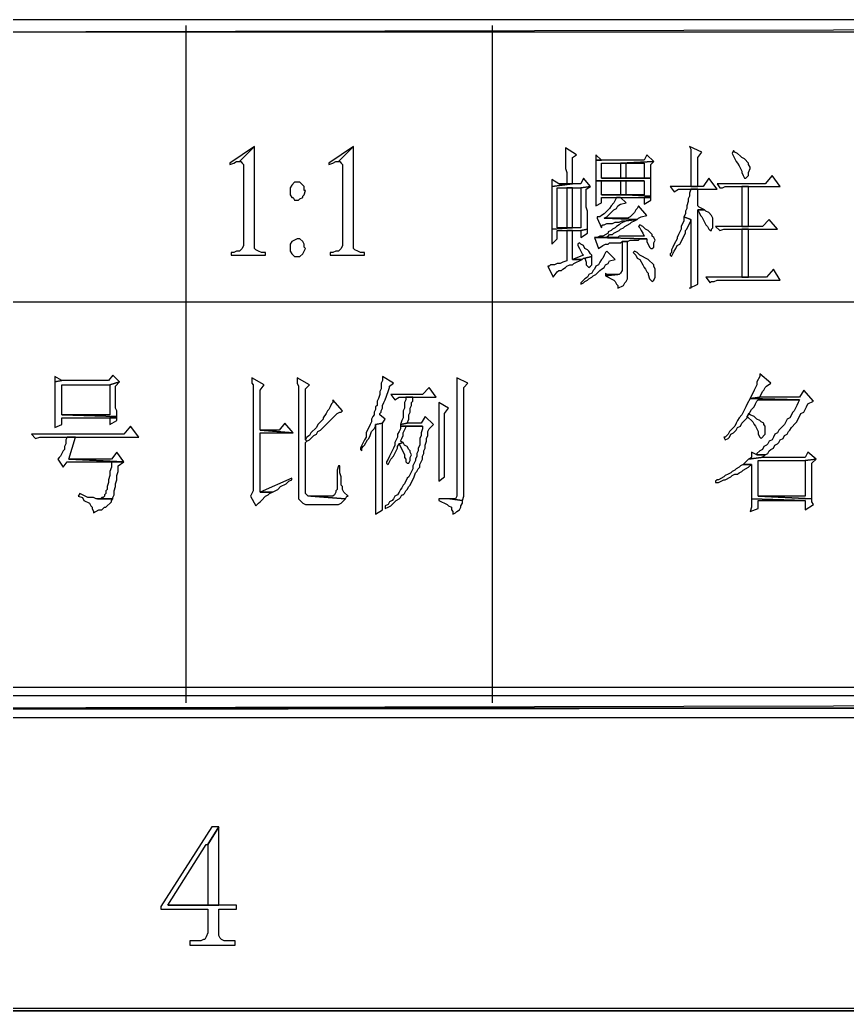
# Model space of a CAD drawing. Extents: x -15.4 to 0.8, y 0.3 to 11.8.
# Drawn here: x -10.627 to -10.126, y 0.567 to 1.167 of the extents above; entities that cross this region are included whole.
import ezdxf

# ---------------------------------------------------------------- set-up
doc = ezdxf.new("R2010")
doc.units = 0
doc.header["$MEASUREMENT"] = 0
doc.linetypes.add('AUSGEZOGEN', pattern=[0])
doc.layers.get('0').update_dxf_attribs({"linetype": 'AUSGEZOGEN'})

msp = doc.modelspace()

# ---------------------------------------------------------------- linework, layer by layer
for points in [[(-10.76795, 1.1669), (-10.76795, 1.1594), (-10.76795, 1.1594), (-7.41878, 1.1669), (-10.76795, 1.1669)], [(-10.76795, 1.1594), (-7.41878, 1.1669), (-7.41878, 1.1669), (-7.41878, 1.1594), (-10.76795, 1.1594)], [(-10.52628, 1.16356), (-10.52628, 0.75356)], [(-10.34045, 0.75356), (-10.34045, 1.16356)], [(-10.48461, 1.09023), (-10.49961, 1.08023), (-10.49961, 1.08023), (-10.49961, 1.0794), (-10.49961, 1.0794), (-10.49711, 1.08023), (-10.49711, 1.08023), (-10.49545, 1.08106), (-10.49545, 1.08106), (-10.49378, 1.08106), (-10.48461, 1.09023)], [(-10.48461, 1.09023), (-10.49378, 1.08106), (-10.49378, 1.08106), (-10.49295, 1.08106), (-10.49295, 1.08106), (-10.49211, 1.08023), (-10.49211, 1.08023), (-10.49128, 1.0794), (-10.49128, 1.0794), (-10.49128, 1.03023), (-10.49128, 1.03023), (-10.49211, 1.02856), (-10.49211, 1.02856), (-10.49295, 1.02773), (-10.49295, 1.02773), (-10.49378, 1.0269), (-10.49378, 1.0269), (-10.49545, 1.0269), (-10.49545, 1.0269), (-10.49711, 1.02606), (-10.49711, 1.02606), (-10.49878, 1.02606), (-10.49878, 1.02606), (-10.49878, 1.0244), (-10.49878, 1.0244), (-10.47795, 1.0244), (-10.47795, 1.0244), (-10.47795, 1.02606), (-10.47795, 1.02606), (-10.48045, 1.02606), (-10.48045, 1.02606), (-10.48211, 1.0269), (-10.48211, 1.0269), (-10.48378, 1.02773), (-10.48378, 1.02773), (-10.48461, 1.02856), (-10.48461, 1.02856), (-10.48461, 1.03106), (-10.48461, 1.09023)], [(-10.42461, 1.09023), (-10.43961, 1.08023), (-10.43961, 1.08023), (-10.43961, 1.0794), (-10.43961, 1.0794), (-10.43711, 1.08023), (-10.43711, 1.08023), (-10.43545, 1.08106), (-10.43545, 1.08106), (-10.43378, 1.08106), (-10.42461, 1.09023)], [(-10.42461, 1.09023), (-10.43378, 1.08106), (-10.43378, 1.08106), (-10.43295, 1.08106), (-10.43295, 1.08106), (-10.43211, 1.08023), (-10.43211, 1.08023), (-10.43128, 1.0794), (-10.43128, 1.0794), (-10.43128, 1.03023), (-10.43128, 1.03023), (-10.43211, 1.02856), (-10.43211, 1.02856), (-10.43295, 1.02773), (-10.43295, 1.02773), (-10.43378, 1.0269), (-10.43378, 1.0269), (-10.43545, 1.0269), (-10.43545, 1.0269), (-10.43711, 1.02606), (-10.43711, 1.02606), (-10.43878, 1.02606), (-10.43878, 1.02606), (-10.43878, 1.0244), (-10.43878, 1.0244), (-10.41795, 1.0244), (-10.41795, 1.0244), (-10.41795, 1.02606), (-10.41795, 1.02606), (-10.42045, 1.02606), (-10.42045, 1.02606), (-10.42211, 1.0269), (-10.42211, 1.0269), (-10.42378, 1.02773), (-10.42378, 1.02773), (-10.42461, 1.02856), (-10.42461, 1.02856), (-10.42461, 1.03106), (-10.42461, 1.09023)], [(-10.29628, 1.0894), (-10.29628, 1.0769), (-10.29628, 1.0769), (-10.29545, 1.0744), (-10.29545, 1.0744), (-10.29545, 1.06773), (-10.29545, 1.06773), (-10.30045, 1.06773), (-10.30045, 1.06773), (-10.29211, 1.06773), (-10.29211, 1.06773), (-10.29211, 1.08356), (-10.29211, 1.08356), (-10.28961, 1.08523), (-10.29628, 1.0894)], [(-10.22128, 1.09023), (-10.22045, 1.08856), (-10.22045, 1.08856), (-10.22045, 1.06606), (-10.22045, 1.06606), (-10.21628, 1.06606), (-10.21628, 1.06606), (-10.21628, 1.08356), (-10.21628, 1.08356), (-10.21378, 1.0869), (-10.22128, 1.09023)], [(-10.19461, 1.08773), (-10.19545, 1.08606), (-10.19545, 1.08606), (-10.19461, 1.0844), (-10.19461, 1.0844), (-10.19378, 1.08273), (-10.19378, 1.08273), (-10.19295, 1.08106), (-10.19295, 1.08106), (-10.19211, 1.08023), (-10.19211, 1.08023), (-10.19128, 1.07856), (-10.19128, 1.07856), (-10.19045, 1.0769), (-10.19045, 1.0769), (-10.18961, 1.07523), (-10.18961, 1.07523), (-10.18961, 1.0744), (-10.18961, 1.0744), (-10.18878, 1.07273), (-10.18878, 1.07273), (-10.18795, 1.07106), (-10.18795, 1.07106), (-10.18711, 1.07106), (-10.18711, 1.07106), (-10.18545, 1.07273), (-10.18545, 1.07273), (-10.18545, 1.0744), (-10.18545, 1.0744), (-10.18461, 1.0769), (-10.18461, 1.0769), (-10.18461, 1.07773), (-10.18461, 1.07773), (-10.18545, 1.0794), (-10.18545, 1.0794), (-10.18545, 1.08023), (-10.18545, 1.08023), (-10.18795, 1.08273), (-10.18795, 1.08273), (-10.18961, 1.08356), (-10.18961, 1.08356), (-10.19045, 1.0844), (-10.19045, 1.0844), (-10.19211, 1.08606), (-10.19211, 1.08606), (-10.19378, 1.0869), (-10.19461, 1.08773)], [(-10.27795, 1.08523), (-10.27795, 1.0819), (-10.27795, 1.0819), (-10.27461, 1.0819), (-10.27795, 1.08523)], [(-10.24711, 1.08523), (-10.24878, 1.0819), (-10.24878, 1.0819), (-10.27795, 1.0819), (-10.27795, 1.0819), (-10.27795, 1.0694), (-10.27795, 1.0694), (-10.24878, 1.0694), (-10.24878, 1.0694), (-10.24878, 1.06106), (-10.24878, 1.06106), (-10.25961, 1.06106), (-10.25961, 1.06106), (-10.24461, 1.06023), (-10.24461, 1.06023), (-10.24461, 1.07106), (-10.24461, 1.07106), (-10.27461, 1.07106), (-10.27461, 1.07106), (-10.27461, 1.08023), (-10.27461, 1.08023), (-10.26295, 1.08023), (-10.26295, 1.08023), (-10.24295, 1.08106), (-10.24711, 1.08523)], [(-10.24295, 1.08106), (-10.26295, 1.08023), (-10.26295, 1.08023), (-10.24878, 1.08023), (-10.24878, 1.08023), (-10.24878, 1.07106), (-10.24878, 1.07106), (-10.27461, 1.07106), (-10.27461, 1.07106), (-10.24461, 1.07106), (-10.24461, 1.07106), (-10.24461, 1.0794), (-10.24295, 1.08106)], [(-10.26295, 1.08023), (-10.26295, 1.07106), (-10.26295, 1.07106), (-10.25961, 1.07106), (-10.25961, 1.07106), (-10.25961, 1.08023), (-10.25961, 1.08023), (-10.24878, 1.08023), (-10.26295, 1.08023)], [(-10.45878, 1.06856), (-10.46045, 1.06856), (-10.46045, 1.06856), (-10.46211, 1.0669), (-10.46211, 1.0669), (-10.46295, 1.06523), (-10.46295, 1.06523), (-10.46295, 1.06106), (-10.46295, 1.06106), (-10.46211, 1.0594), (-10.46211, 1.0594), (-10.46128, 1.0594), (-10.46128, 1.0594), (-10.46045, 1.05773), (-10.46045, 1.05773), (-10.45795, 1.05773), (-10.45795, 1.05773), (-10.45711, 1.05856), (-10.45711, 1.05856), (-10.45545, 1.0594), (-10.45545, 1.0594), (-10.45545, 1.06023), (-10.45545, 1.06023), (-10.45461, 1.06106), (-10.45461, 1.06106), (-10.45378, 1.06356), (-10.45378, 1.06356), (-10.45461, 1.06356), (-10.45461, 1.06356), (-10.45461, 1.06606), (-10.45461, 1.06606), (-10.45711, 1.06856), (-10.45878, 1.06856)], [(-10.28545, 1.07106), (-10.28711, 1.06773), (-10.28711, 1.06773), (-10.29211, 1.06773), (-10.29211, 1.06773), (-10.30461, 1.06606), (-10.30461, 1.06606), (-10.30461, 1.04023), (-10.30461, 1.04023), (-10.29211, 1.04106), (-10.29211, 1.04106), (-10.30128, 1.04106), (-10.30128, 1.04106), (-10.30128, 1.06523), (-10.30128, 1.06523), (-10.28711, 1.06523), (-10.28711, 1.06523), (-10.28128, 1.06606), (-10.28545, 1.07106)], [(-10.30461, 1.07023), (-10.30461, 1.06606), (-10.30461, 1.06606), (-10.29211, 1.06773), (-10.29211, 1.06773), (-10.30045, 1.06773), (-10.30461, 1.07023)], [(-10.27795, 1.0694), (-10.27795, 1.0544), (-10.27795, 1.0544), (-10.27461, 1.05606), (-10.27461, 1.05606), (-10.27461, 1.0594), (-10.27461, 1.0594), (-10.24461, 1.0594), (-10.24461, 1.0594), (-10.24461, 1.06023), (-10.24461, 1.06023), (-10.25961, 1.06106), (-10.25961, 1.06106), (-10.27461, 1.06106), (-10.27461, 1.06106), (-10.27461, 1.0694), (-10.27461, 1.0694), (-10.26295, 1.0694), (-10.27795, 1.0694)], [(-10.26295, 1.0694), (-10.26295, 1.06106), (-10.26295, 1.06106), (-10.27461, 1.06106), (-10.27461, 1.06106), (-10.25961, 1.06106), (-10.25961, 1.06106), (-10.25961, 1.0694), (-10.25961, 1.0694), (-10.24878, 1.0694), (-10.26295, 1.0694)], [(-10.20961, 1.07106), (-10.21295, 1.06606), (-10.21295, 1.06606), (-10.23295, 1.06606), (-10.23295, 1.06606), (-10.23045, 1.06273), (-10.23045, 1.06273), (-10.22795, 1.0644), (-10.22795, 1.0644), (-10.20461, 1.0644), (-10.20961, 1.07106)], [(-10.17128, 1.07273), (-10.17545, 1.06773), (-10.17545, 1.06773), (-10.20461, 1.06773), (-10.20461, 1.06773), (-10.20295, 1.06523), (-10.20295, 1.06523), (-10.20128, 1.06523), (-10.20128, 1.06523), (-10.19961, 1.06606), (-10.19961, 1.06606), (-10.16628, 1.06606), (-10.17128, 1.07273)], [(-10.28128, 1.06606), (-10.28711, 1.06523), (-10.28711, 1.06523), (-10.28711, 1.04106), (-10.28711, 1.04106), (-10.29211, 1.04106), (-10.29211, 1.04106), (-10.30461, 1.04023), (-10.30461, 1.04023), (-10.30461, 1.03106), (-10.30461, 1.03106), (-10.30128, 1.0344), (-10.30128, 1.0344), (-10.30128, 1.0394), (-10.30128, 1.0394), (-10.28711, 1.0394), (-10.28711, 1.0394), (-10.28295, 1.04023), (-10.28295, 1.04023), (-10.28295, 1.05106), (-10.28295, 1.05106), (-10.28378, 1.05356), (-10.28378, 1.05356), (-10.28378, 1.0644), (-10.28128, 1.06606)], [(-10.29211, 1.06523), (-10.29545, 1.06523), (-10.29545, 1.06523), (-10.29545, 1.04106), (-10.29545, 1.04106), (-10.30128, 1.04106), (-10.30128, 1.04106), (-10.29211, 1.04106), (-10.29211, 1.06523)], [(-10.21628, 1.0644), (-10.22045, 1.0644), (-10.22045, 1.0644), (-10.22128, 1.0619), (-10.22128, 1.0619), (-10.22128, 1.06023), (-10.22128, 1.06023), (-10.22211, 1.05856), (-10.22211, 1.05856), (-10.22211, 1.0569), (-10.22211, 1.0569), (-10.22295, 1.0544), (-10.22295, 1.0544), (-10.22295, 1.05273), (-10.22295, 1.05273), (-10.22378, 1.05106), (-10.22378, 1.05106), (-10.22378, 1.0494), (-10.22378, 1.0494), (-10.22461, 1.04773), (-10.22461, 1.04773), (-10.22045, 1.04606), (-10.22045, 1.04606), (-10.22045, 1.0044), (-10.22045, 1.0044), (-10.22128, 1.0044), (-10.22128, 1.0044), (-10.21628, 1.0069), (-10.21628, 1.0069), (-10.21628, 1.0519), (-10.21628, 1.0519), (-10.21211, 1.0519), (-10.21211, 1.0519), (-10.21545, 1.05356), (-10.21545, 1.05356), (-10.21628, 1.0544), (-10.21628, 1.0644)], [(-10.18545, 1.0419), (-10.18545, 1.06606), (-10.18545, 1.06606), (-10.18961, 1.06606), (-10.18961, 1.06606), (-10.18961, 1.0419), (-10.18961, 1.0419), (-10.18545, 1.0419), (-10.18545, 1.0419)], [(-10.26295, 1.0594), (-10.26545, 1.0594), (-10.26545, 1.0594), (-10.26628, 1.05773), (-10.26628, 1.05773), (-10.26711, 1.05606), (-10.26711, 1.05606), (-10.26878, 1.0544), (-10.26878, 1.0544), (-10.26961, 1.05273), (-10.26961, 1.05273), (-10.27128, 1.05106), (-10.27128, 1.05106), (-10.27295, 1.0494), (-10.27295, 1.0494), (-10.27461, 1.04856), (-10.27461, 1.04856), (-10.27545, 1.04773), (-10.27545, 1.04773), (-10.27711, 1.04773), (-10.27711, 1.04773), (-10.27711, 1.0469), (-10.27711, 1.0469), (-10.27461, 1.04106), (-10.27461, 1.04106), (-10.27461, 1.0419), (-10.27461, 1.0419), (-10.27378, 1.04273), (-10.27378, 1.04273), (-10.27295, 1.04273), (-10.27295, 1.04273), (-10.27128, 1.04356), (-10.27128, 1.04356), (-10.26795, 1.04356), (-10.26795, 1.04356), (-10.26628, 1.0444), (-10.26628, 1.0444), (-10.26378, 1.0444), (-10.26378, 1.0444), (-10.26211, 1.04523), (-10.26211, 1.04523), (-10.25961, 1.04523), (-10.25961, 1.04523), (-10.25295, 1.04606), (-10.25295, 1.04606), (-10.27295, 1.0469), (-10.27295, 1.0469), (-10.27128, 1.04773), (-10.27128, 1.04773), (-10.27045, 1.04856), (-10.27045, 1.04856), (-10.26711, 1.0519), (-10.26711, 1.0519), (-10.26545, 1.05273), (-10.26545, 1.05273), (-10.26461, 1.0544), (-10.26461, 1.0544), (-10.26295, 1.05523), (-10.26295, 1.05523), (-10.25961, 1.05606), (-10.26295, 1.0594)], [(-10.24461, 1.0594), (-10.24878, 1.0594), (-10.24878, 1.0594), (-10.24878, 1.05523), (-10.24878, 1.05523), (-10.24461, 1.05773), (-10.24461, 1.0594)], [(-10.25211, 1.0544), (-10.25295, 1.05273), (-10.25295, 1.05273), (-10.25378, 1.0519), (-10.25378, 1.0519), (-10.25461, 1.05023), (-10.25461, 1.05023), (-10.25545, 1.0494), (-10.25545, 1.0494), (-10.25711, 1.04773), (-10.25711, 1.04773), (-10.25878, 1.0469), (-10.25878, 1.0469), (-10.27295, 1.0469), (-10.27295, 1.0469), (-10.25295, 1.04606), (-10.25295, 1.04606), (-10.25211, 1.0469), (-10.25211, 1.0469), (-10.25045, 1.04773), (-10.25045, 1.04773), (-10.24711, 1.04856), (-10.25211, 1.0544)], [(-10.21211, 1.0519), (-10.21628, 1.0519), (-10.21628, 1.0519), (-10.21545, 1.05023), (-10.21545, 1.05023), (-10.21461, 1.04856), (-10.21461, 1.04856), (-10.21378, 1.04773), (-10.21378, 1.04773), (-10.21295, 1.04606), (-10.21295, 1.04606), (-10.21211, 1.0444), (-10.21211, 1.0444), (-10.21128, 1.04273), (-10.21128, 1.04273), (-10.21045, 1.0419), (-10.21045, 1.0419), (-10.20961, 1.04023), (-10.20961, 1.04023), (-10.20878, 1.0394), (-10.20878, 1.0394), (-10.20795, 1.0394), (-10.20795, 1.0394), (-10.20795, 1.04023), (-10.20795, 1.04023), (-10.20711, 1.04106), (-10.20711, 1.04106), (-10.20711, 1.0469), (-10.20711, 1.0469), (-10.20795, 1.04856), (-10.20795, 1.04856), (-10.20961, 1.05023), (-10.20961, 1.05023), (-10.21128, 1.05106), (-10.21211, 1.0519)], [(-10.25295, 1.04606), (-10.25961, 1.04523), (-10.25961, 1.04523), (-10.26295, 1.04356), (-10.26295, 1.04356), (-10.26378, 1.04273), (-10.26378, 1.04273), (-10.26545, 1.0419), (-10.26545, 1.0419), (-10.26628, 1.04106), (-10.26628, 1.04106), (-10.26795, 1.04023), (-10.26795, 1.04023), (-10.26878, 1.0394), (-10.26878, 1.0394), (-10.27045, 1.03856), (-10.27045, 1.03856), (-10.27045, 1.03773), (-10.27045, 1.03773), (-10.27378, 1.03606), (-10.27378, 1.03606), (-10.27545, 1.03606), (-10.27545, 1.03606), (-10.27711, 1.03523), (-10.27711, 1.03523), (-10.27211, 1.03523), (-10.27211, 1.03523), (-10.27045, 1.03606), (-10.27045, 1.03606), (-10.26961, 1.0369), (-10.26961, 1.0369), (-10.26795, 1.0369), (-10.26795, 1.0369), (-10.26711, 1.03773), (-10.26711, 1.03773), (-10.26545, 1.03856), (-10.26545, 1.03856), (-10.26378, 1.0394), (-10.26378, 1.0394), (-10.26295, 1.04023), (-10.26295, 1.04023), (-10.26128, 1.04106), (-10.26128, 1.04106), (-10.26045, 1.0419), (-10.26045, 1.0419), (-10.25711, 1.04356), (-10.25711, 1.04356), (-10.25628, 1.0444), (-10.25628, 1.0444), (-10.25461, 1.04523), (-10.25295, 1.04606)], [(-10.22461, 1.04773), (-10.22461, 1.04523), (-10.22461, 1.04523), (-10.22628, 1.0419), (-10.22628, 1.0419), (-10.22628, 1.04023), (-10.22628, 1.04023), (-10.22711, 1.03856), (-10.22711, 1.03856), (-10.22795, 1.0369), (-10.22795, 1.0369), (-10.22878, 1.03523), (-10.22878, 1.03523), (-10.22878, 1.0344), (-10.22878, 1.0344), (-10.23045, 1.03106), (-10.23045, 1.03106), (-10.23128, 1.0294), (-10.23128, 1.0294), (-10.23211, 1.02773), (-10.23211, 1.02773), (-10.23211, 1.02606), (-10.23211, 1.02606), (-10.23295, 1.02523), (-10.23295, 1.02523), (-10.23295, 1.0244), (-10.23295, 1.0244), (-10.23211, 1.02356), (-10.23211, 1.02356), (-10.23128, 1.02523), (-10.23128, 1.02523), (-10.23045, 1.0269), (-10.23045, 1.0269), (-10.22961, 1.02856), (-10.22961, 1.02856), (-10.22878, 1.03023), (-10.22878, 1.03023), (-10.22711, 1.03106), (-10.22711, 1.03106), (-10.22378, 1.03773), (-10.22378, 1.03773), (-10.22378, 1.0394), (-10.22378, 1.0394), (-10.22295, 1.04023), (-10.22295, 1.04023), (-10.22045, 1.04523), (-10.22045, 1.04523), (-10.22045, 1.04606), (-10.22461, 1.04773)], [(-10.17295, 1.04606), (-10.17711, 1.0419), (-10.17711, 1.0419), (-10.20545, 1.0419), (-10.20545, 1.0419), (-10.20295, 1.0394), (-10.20295, 1.0394), (-10.20045, 1.04023), (-10.20045, 1.04023), (-10.16795, 1.04023), (-10.17295, 1.04606)], [(-10.29211, 1.0394), (-10.29545, 1.0394), (-10.29545, 1.0394), (-10.29545, 1.02106), (-10.29545, 1.02106), (-10.29795, 1.02023), (-10.29795, 1.02023), (-10.29961, 1.0194), (-10.29961, 1.0194), (-10.30128, 1.0194), (-10.30128, 1.0194), (-10.30295, 1.01856), (-10.30295, 1.01856), (-10.30545, 1.01856), (-10.30545, 1.01856), (-10.30628, 1.01773), (-10.30628, 1.01773), (-10.30711, 1.01773), (-10.30711, 1.01773), (-10.30378, 1.01106), (-10.30378, 1.01106), (-10.30128, 1.0144), (-10.30128, 1.0144), (-10.30045, 1.01523), (-10.30045, 1.01523), (-10.29878, 1.01523), (-10.29878, 1.01523), (-10.29795, 1.01606), (-10.29795, 1.01606), (-10.29628, 1.0169), (-10.29628, 1.0169), (-10.29545, 1.01773), (-10.29545, 1.01773), (-10.29378, 1.01856), (-10.29378, 1.01856), (-10.29211, 1.01856), (-10.29211, 1.01856), (-10.29128, 1.0194), (-10.29128, 1.0194), (-10.28628, 1.0219), (-10.28628, 1.0219), (-10.29211, 1.0219), (-10.29211, 1.0394)], [(-10.28295, 1.04023), (-10.28711, 1.0394), (-10.28711, 1.0394), (-10.28711, 1.03523), (-10.28711, 1.03523), (-10.28295, 1.03773), (-10.28295, 1.03773), (-10.28295, 1.0394), (-10.28295, 1.04023)], [(-10.25128, 1.04273), (-10.25211, 1.0419), (-10.25211, 1.0419), (-10.25128, 1.04106), (-10.25128, 1.04106), (-10.25045, 1.0394), (-10.25045, 1.0394), (-10.24961, 1.03773), (-10.24961, 1.03773), (-10.24878, 1.03606), (-10.24878, 1.03606), (-10.26378, 1.03606), (-10.26378, 1.03606), (-10.26461, 1.03523), (-10.26461, 1.03523), (-10.27878, 1.03523), (-10.27878, 1.03523), (-10.24711, 1.0344), (-10.24711, 1.0344), (-10.24711, 1.03273), (-10.24711, 1.03273), (-10.24545, 1.0294), (-10.24545, 1.0294), (-10.24461, 1.02856), (-10.24461, 1.02856), (-10.24378, 1.02856), (-10.24378, 1.02856), (-10.24295, 1.0294), (-10.24295, 1.0294), (-10.24295, 1.0319), (-10.24295, 1.0319), (-10.24211, 1.03356), (-10.24211, 1.03356), (-10.24295, 1.03523), (-10.24295, 1.03523), (-10.24378, 1.03606), (-10.24378, 1.03606), (-10.24378, 1.0369), (-10.24378, 1.0369), (-10.24545, 1.03856), (-10.24545, 1.03856), (-10.24628, 1.0394), (-10.24628, 1.0394), (-10.24795, 1.04023), (-10.24795, 1.04023), (-10.24961, 1.0419), (-10.25128, 1.04273)], [(-10.18545, 1.01106), (-10.18545, 1.04023), (-10.18545, 1.04023), (-10.18961, 1.04023), (-10.18961, 1.04023), (-10.18961, 1.01106), (-10.18961, 1.01106), (-10.18545, 1.01106), (-10.18545, 1.01106)], [(-10.45878, 1.0344), (-10.46045, 1.03356), (-10.46045, 1.03356), (-10.46211, 1.03273), (-10.46211, 1.03273), (-10.46295, 1.03106), (-10.46295, 1.03106), (-10.46295, 1.0269), (-10.46295, 1.0269), (-10.46211, 1.02523), (-10.46211, 1.02523), (-10.46128, 1.0244), (-10.46128, 1.0244), (-10.46045, 1.02356), (-10.46045, 1.02356), (-10.45711, 1.02356), (-10.45711, 1.02356), (-10.45545, 1.02523), (-10.45545, 1.02523), (-10.45461, 1.0269), (-10.45461, 1.0269), (-10.45378, 1.02856), (-10.45378, 1.02856), (-10.45461, 1.0294), (-10.45461, 1.0294), (-10.45461, 1.03106), (-10.45461, 1.03106), (-10.45545, 1.03273), (-10.45545, 1.03273), (-10.45711, 1.0344), (-10.45878, 1.0344)], [(-10.27878, 1.03523), (-10.27628, 1.02856), (-10.27628, 1.02856), (-10.27378, 1.03023), (-10.27378, 1.03023), (-10.27211, 1.03106), (-10.27211, 1.03106), (-10.27045, 1.03106), (-10.27045, 1.03106), (-10.26961, 1.0319), (-10.26961, 1.0319), (-10.26295, 1.0319), (-10.26295, 1.0319), (-10.26211, 1.03273), (-10.26211, 1.03273), (-10.25878, 1.03273), (-10.25878, 1.03273), (-10.25711, 1.03356), (-10.25711, 1.03356), (-10.25211, 1.03356), (-10.25211, 1.03356), (-10.25128, 1.0344), (-10.25128, 1.0344), (-10.24711, 1.0344), (-10.27878, 1.03523)], [(-10.25878, 1.03273), (-10.26211, 1.03273), (-10.26211, 1.03273), (-10.26211, 1.01523), (-10.26211, 1.01523), (-10.26295, 1.01356), (-10.26295, 1.01356), (-10.26378, 1.01273), (-10.26378, 1.01273), (-10.26461, 1.01273), (-10.26461, 1.01273), (-10.27211, 1.0119), (-10.27211, 1.0119), (-10.26711, 1.0094), (-10.26711, 1.0094), (-10.26628, 1.00856), (-10.26628, 1.00856), (-10.26545, 1.0069), (-10.26545, 1.0069), (-10.26461, 1.00606), (-10.26461, 1.00606), (-10.26461, 1.0044), (-10.26461, 1.0044), (-10.26128, 1.00606), (-10.26128, 1.00606), (-10.26045, 1.00773), (-10.26045, 1.00773), (-10.25961, 1.00856), (-10.25961, 1.00856), (-10.25878, 1.01023), (-10.25878, 1.01023), (-10.25878, 1.01356), (-10.25878, 1.03273)], [(-10.28795, 1.0319), (-10.28878, 1.03106), (-10.28878, 1.03106), (-10.28878, 1.03023), (-10.28878, 1.03023), (-10.28795, 1.02856), (-10.28795, 1.02856), (-10.28711, 1.0269), (-10.28711, 1.0269), (-10.28628, 1.02523), (-10.28628, 1.02523), (-10.28545, 1.0244), (-10.28545, 1.0244), (-10.29211, 1.0219), (-10.29211, 1.0219), (-10.28628, 1.0219), (-10.28628, 1.0219), (-10.28545, 1.02273), (-10.28545, 1.02273), (-10.28461, 1.02273), (-10.28461, 1.02273), (-10.28045, 1.02356), (-10.28045, 1.02356), (-10.28045, 1.0244), (-10.28045, 1.0244), (-10.28128, 1.02523), (-10.28128, 1.02523), (-10.28211, 1.0269), (-10.28211, 1.0269), (-10.28295, 1.02773), (-10.28295, 1.02773), (-10.28461, 1.02856), (-10.28461, 1.02856), (-10.28545, 1.03023), (-10.28545, 1.03023), (-10.28711, 1.03106), (-10.28795, 1.0319)], [(-10.27128, 1.0269), (-10.27211, 1.02606), (-10.27211, 1.02606), (-10.27295, 1.0244), (-10.27295, 1.0244), (-10.27378, 1.02273), (-10.27378, 1.02273), (-10.27461, 1.0219), (-10.27461, 1.0219), (-10.27545, 1.02023), (-10.27545, 1.02023), (-10.27628, 1.01856), (-10.27628, 1.01856), (-10.27795, 1.01773), (-10.27795, 1.01773), (-10.27878, 1.01606), (-10.27878, 1.01606), (-10.27961, 1.01523), (-10.27961, 1.01523), (-10.28045, 1.01356), (-10.28045, 1.01356), (-10.28211, 1.01273), (-10.28211, 1.01273), (-10.28295, 1.01106), (-10.28295, 1.01106), (-10.28461, 1.01023), (-10.28461, 1.01023), (-10.28711, 1.00773), (-10.28711, 1.00773), (-10.28711, 1.0069), (-10.28711, 1.0069), (-10.28545, 1.00773), (-10.28545, 1.00773), (-10.28461, 1.00856), (-10.28461, 1.00856), (-10.28295, 1.0094), (-10.28295, 1.0094), (-10.28211, 1.01023), (-10.28211, 1.01023), (-10.28045, 1.01106), (-10.28045, 1.01106), (-10.27961, 1.0119), (-10.27961, 1.0119), (-10.27795, 1.01273), (-10.27795, 1.01273), (-10.27711, 1.01356), (-10.27711, 1.01356), (-10.27545, 1.01523), (-10.27545, 1.01523), (-10.27461, 1.01606), (-10.27461, 1.01606), (-10.27295, 1.0169), (-10.27295, 1.0169), (-10.27211, 1.01856), (-10.27211, 1.01856), (-10.27045, 1.0194), (-10.27045, 1.0194), (-10.26961, 1.02106), (-10.26961, 1.02106), (-10.26628, 1.0219), (-10.27128, 1.0269)], [(-10.25461, 1.0269), (-10.25545, 1.02606), (-10.25545, 1.02606), (-10.25378, 1.0244), (-10.25378, 1.0244), (-10.25295, 1.02273), (-10.25295, 1.02273), (-10.25128, 1.0219), (-10.25128, 1.0219), (-10.24961, 1.01856), (-10.24961, 1.01856), (-10.24878, 1.0169), (-10.24878, 1.0169), (-10.24795, 1.01606), (-10.24795, 1.01606), (-10.24711, 1.0144), (-10.24711, 1.0144), (-10.24628, 1.01356), (-10.24628, 1.01356), (-10.24628, 1.01273), (-10.24628, 1.01273), (-10.24545, 1.01023), (-10.24545, 1.01023), (-10.24378, 1.00856), (-10.24378, 1.00856), (-10.24295, 1.0094), (-10.24295, 1.0094), (-10.24211, 1.01106), (-10.24211, 1.01106), (-10.24211, 1.01606), (-10.24211, 1.01606), (-10.24295, 1.01773), (-10.24295, 1.01773), (-10.24295, 1.01856), (-10.24295, 1.01856), (-10.24628, 1.0219), (-10.24628, 1.0219), (-10.25128, 1.0244), (-10.25128, 1.0244), (-10.25295, 1.02606), (-10.25295, 1.02606), (-10.25461, 1.0269), (-10.25461, 1.0269)], [(-10.28045, 1.02356), (-10.28461, 1.02273), (-10.28461, 1.02273), (-10.28378, 1.02023), (-10.28378, 1.02023), (-10.28378, 1.01856), (-10.28378, 1.01856), (-10.28295, 1.01773), (-10.28295, 1.01773), (-10.28211, 1.0169), (-10.28211, 1.0169), (-10.28128, 1.01773), (-10.28128, 1.01773), (-10.28045, 1.01856), (-10.28045, 1.01856), (-10.28045, 1.0219), (-10.28045, 1.02356)], [(-10.17045, 1.01606), (-10.17461, 1.01106), (-10.17461, 1.01106), (-10.21128, 1.01106), (-10.21128, 1.01106), (-10.20878, 1.00773), (-10.20878, 1.00773), (-10.20795, 1.00856), (-10.20795, 1.00856), (-10.20628, 1.00856), (-10.20628, 1.00856), (-10.20461, 1.0094), (-10.20461, 1.0094), (-10.16628, 1.0094), (-10.17045, 1.01606)], [(-10.27211, 1.01356), (-10.27211, 1.0119), (-10.27211, 1.0119), (-10.26461, 1.01273), (-10.26461, 1.01273), (-10.27128, 1.01273), (-10.27211, 1.01356)], [(-7.41878, 0.99606), (-10.76795, 0.99606)], [(-10.57045, 0.9519), (-10.57295, 0.94856), (-10.57295, 0.94856), (-10.60128, 0.94856), (-10.60128, 0.94856), (-10.60545, 0.94773), (-10.60545, 0.94773), (-10.60545, 0.92023), (-10.60545, 0.92023), (-10.60128, 0.9219), (-10.60128, 0.9219), (-10.60128, 0.92606), (-10.60128, 0.92606), (-10.56795, 0.92606), (-10.56795, 0.92606), (-10.56795, 0.9269), (-10.56795, 0.9269), (-10.60128, 0.92773), (-10.60128, 0.92773), (-10.60128, 0.94606), (-10.60128, 0.94606), (-10.57211, 0.94606), (-10.57211, 0.94606), (-10.56628, 0.94773), (-10.57045, 0.9519)], [(-10.60545, 0.95106), (-10.60545, 0.94773), (-10.60545, 0.94773), (-10.60128, 0.94856), (-10.60545, 0.95106)], [(-10.48628, 0.95023), (-10.48628, 0.9469), (-10.48628, 0.9469), (-10.48545, 0.94606), (-10.48545, 0.94606), (-10.48545, 0.8819), (-10.48545, 0.8819), (-10.48628, 0.88023), (-10.48628, 0.88023), (-10.48711, 0.87856), (-10.48711, 0.87856), (-10.48378, 0.87273), (-10.48378, 0.87273), (-10.48295, 0.87356), (-10.48295, 0.87356), (-10.48211, 0.8744), (-10.48211, 0.8744), (-10.48128, 0.87523), (-10.48128, 0.87523), (-10.48045, 0.87606), (-10.48045, 0.87606), (-10.47795, 0.87856), (-10.47795, 0.87856), (-10.47628, 0.8794), (-10.47628, 0.8794), (-10.47545, 0.88023), (-10.47545, 0.88023), (-10.47378, 0.88106), (-10.47378, 0.88106), (-10.48128, 0.88106), (-10.48128, 0.88106), (-10.48128, 0.9169), (-10.48128, 0.9169), (-10.46128, 0.9169), (-10.46128, 0.9169), (-10.48128, 0.91856), (-10.48128, 0.91856), (-10.48128, 0.94273), (-10.48128, 0.94273), (-10.47878, 0.94606), (-10.48628, 0.95023)], [(-10.45878, 0.95023), (-10.45878, 0.9469), (-10.45878, 0.9469), (-10.45795, 0.94523), (-10.45795, 0.94523), (-10.45795, 0.8769), (-10.45795, 0.8769), (-10.45545, 0.8744), (-10.45545, 0.8744), (-10.45378, 0.87356), (-10.45378, 0.87356), (-10.43378, 0.87356), (-10.43378, 0.87356), (-10.43211, 0.8744), (-10.43211, 0.8744), (-10.42961, 0.8769), (-10.42961, 0.8769), (-10.45045, 0.87856), (-10.45045, 0.87856), (-10.45211, 0.87856), (-10.45211, 0.87856), (-10.45378, 0.88023), (-10.45378, 0.88023), (-10.45378, 0.91106), (-10.45378, 0.91106), (-10.45295, 0.9119), (-10.45295, 0.9119), (-10.45378, 0.91273), (-10.45378, 0.91273), (-10.45378, 0.94356), (-10.45378, 0.94356), (-10.45128, 0.94606), (-10.45878, 0.95023)], [(-10.40711, 0.95106), (-10.40711, 0.94856), (-10.40711, 0.94856), (-10.40795, 0.9469), (-10.40795, 0.9469), (-10.40795, 0.94356), (-10.40795, 0.94356), (-10.40878, 0.9419), (-10.40878, 0.9419), (-10.40878, 0.94023), (-10.40878, 0.94023), (-10.40961, 0.93773), (-10.40961, 0.93773), (-10.41045, 0.93606), (-10.41045, 0.93606), (-10.41045, 0.93356), (-10.41045, 0.93356), (-10.41128, 0.93273), (-10.41128, 0.93273), (-10.41128, 0.93106), (-10.41128, 0.93106), (-10.41211, 0.9294), (-10.41211, 0.9294), (-10.41211, 0.92773), (-10.41211, 0.92773), (-10.41295, 0.9269), (-10.41295, 0.9269), (-10.41378, 0.92523), (-10.41378, 0.92523), (-10.41378, 0.92356), (-10.41378, 0.92356), (-10.41461, 0.9219), (-10.41461, 0.9219), (-10.41711, 0.9169), (-10.41711, 0.9169), (-10.41711, 0.9144), (-10.41711, 0.9144), (-10.41795, 0.91273), (-10.41795, 0.91273), (-10.41878, 0.91106), (-10.41878, 0.91106), (-10.41961, 0.9094), (-10.41961, 0.9094), (-10.42045, 0.90773), (-10.42045, 0.90773), (-10.42045, 0.9069), (-10.42045, 0.9069), (-10.41961, 0.90606), (-10.41961, 0.90606), (-10.41961, 0.90773), (-10.41961, 0.90773), (-10.41878, 0.90856), (-10.41878, 0.90856), (-10.41795, 0.9094), (-10.41795, 0.9094), (-10.41628, 0.91273), (-10.41628, 0.91273), (-10.41545, 0.91356), (-10.41545, 0.91356), (-10.41461, 0.91523), (-10.41461, 0.91523), (-10.41378, 0.91773), (-10.41378, 0.91773), (-10.41211, 0.9194), (-10.41211, 0.9194), (-10.41128, 0.92106), (-10.41128, 0.92106), (-10.41128, 0.9219), (-10.41128, 0.9219), (-10.40711, 0.92273), (-10.40711, 0.92273), (-10.40545, 0.92523), (-10.40545, 0.92523), (-10.40878, 0.92773), (-10.40878, 0.92773), (-10.40878, 0.92856), (-10.40878, 0.92856), (-10.40795, 0.9294), (-10.40795, 0.9294), (-10.40795, 0.93023), (-10.40795, 0.93023), (-10.40711, 0.9319), (-10.40711, 0.9319), (-10.40711, 0.93356), (-10.40711, 0.93356), (-10.40628, 0.93523), (-10.40628, 0.93523), (-10.40545, 0.9369), (-10.40545, 0.9369), (-10.40378, 0.9419), (-10.40378, 0.9419), (-10.40295, 0.9444), (-10.40295, 0.9444), (-10.40295, 0.94523), (-10.40295, 0.94523), (-10.40045, 0.9469), (-10.40711, 0.95106)], [(-10.36211, 0.95023), (-10.36211, 0.87856), (-10.36211, 0.87856), (-10.36295, 0.8769), (-10.36295, 0.8769), (-10.36628, 0.8769), (-10.36628, 0.8769), (-10.35878, 0.87606), (-10.35878, 0.87606), (-10.35795, 0.87856), (-10.35795, 0.87856), (-10.35795, 0.9444), (-10.35795, 0.9444), (-10.35545, 0.9469), (-10.36211, 0.95023)], [(-10.17878, 0.95273), (-10.17878, 0.95106), (-10.17878, 0.95106), (-10.18045, 0.94773), (-10.18045, 0.94773), (-10.18045, 0.94606), (-10.18045, 0.94606), (-10.18128, 0.9444), (-10.18128, 0.9444), (-10.18211, 0.94273), (-10.18211, 0.94273), (-10.18461, 0.93773), (-10.18461, 0.93773), (-10.17878, 0.93856), (-10.17878, 0.93856), (-10.17711, 0.9419), (-10.17711, 0.9419), (-10.17628, 0.94273), (-10.17628, 0.94273), (-10.17545, 0.9444), (-10.17545, 0.9444), (-10.17461, 0.94523), (-10.17461, 0.94523), (-10.17211, 0.9469), (-10.17878, 0.95273)], [(-10.56628, 0.94773), (-10.57211, 0.94606), (-10.57211, 0.94606), (-10.57211, 0.92773), (-10.57211, 0.92773), (-10.60128, 0.92773), (-10.60128, 0.92773), (-10.56795, 0.9269), (-10.56795, 0.9269), (-10.56795, 0.93023), (-10.56795, 0.93023), (-10.56878, 0.9319), (-10.56878, 0.9319), (-10.56878, 0.94523), (-10.56628, 0.94773)], [(-10.37878, 0.9444), (-10.38295, 0.94023), (-10.38295, 0.94023), (-10.40211, 0.94023), (-10.40211, 0.94023), (-10.39961, 0.9369), (-10.39961, 0.9369), (-10.39711, 0.93856), (-10.39711, 0.93856), (-10.37461, 0.93856), (-10.37878, 0.9444)], [(-10.15211, 0.94273), (-10.15461, 0.93856), (-10.15461, 0.93856), (-10.17878, 0.93856), (-10.17878, 0.93856), (-10.18461, 0.93773), (-10.18461, 0.93773), (-10.15461, 0.9369), (-10.15461, 0.9369), (-10.15545, 0.93523), (-10.15545, 0.93523), (-10.15628, 0.93356), (-10.15628, 0.93356), (-10.15795, 0.93023), (-10.15795, 0.93023), (-10.15878, 0.9294), (-10.15878, 0.9294), (-10.16045, 0.92606), (-10.16045, 0.92606), (-10.16211, 0.92523), (-10.16211, 0.92523), (-10.16295, 0.92356), (-10.16295, 0.92356), (-10.16378, 0.9219), (-10.16378, 0.9219), (-10.16711, 0.91856), (-10.16711, 0.91856), (-10.16795, 0.9169), (-10.16795, 0.9169), (-10.16961, 0.91606), (-10.16961, 0.91606), (-10.17045, 0.9144), (-10.17045, 0.9144), (-10.17128, 0.91273), (-10.17128, 0.91273), (-10.17295, 0.9119), (-10.17295, 0.9119), (-10.17378, 0.91023), (-10.17378, 0.91023), (-10.17461, 0.9094), (-10.17461, 0.9094), (-10.17628, 0.90856), (-10.17628, 0.90856), (-10.17711, 0.9069), (-10.17711, 0.9069), (-10.17878, 0.90606), (-10.17878, 0.90606), (-10.18045, 0.9044), (-10.18045, 0.9044), (-10.18045, 0.90356), (-10.18045, 0.90356), (-10.17545, 0.90356), (-10.17545, 0.90356), (-10.17378, 0.9044), (-10.17378, 0.9044), (-10.17295, 0.90606), (-10.17295, 0.90606), (-10.17211, 0.9069), (-10.17211, 0.9069), (-10.17045, 0.90773), (-10.17045, 0.90773), (-10.16961, 0.9094), (-10.16961, 0.9094), (-10.16795, 0.91023), (-10.16795, 0.91023), (-10.16711, 0.91106), (-10.16711, 0.91106), (-10.16628, 0.91273), (-10.16628, 0.91273), (-10.16461, 0.91356), (-10.16461, 0.91356), (-10.16378, 0.91523), (-10.16378, 0.91523), (-10.16211, 0.91606), (-10.16211, 0.91606), (-10.16128, 0.91773), (-10.16128, 0.91773), (-10.16045, 0.91856), (-10.16045, 0.91856), (-10.15961, 0.92023), (-10.15961, 0.92023), (-10.15711, 0.92273), (-10.15711, 0.92273), (-10.15628, 0.92356), (-10.15628, 0.92356), (-10.15378, 0.92856), (-10.15378, 0.92856), (-10.15211, 0.9294), (-10.15211, 0.9294), (-10.15128, 0.93106), (-10.15128, 0.93106), (-10.15045, 0.93273), (-10.15045, 0.93273), (-10.14961, 0.9344), (-10.14961, 0.9344), (-10.14628, 0.93606), (-10.15211, 0.94273)], [(-10.43711, 0.9369), (-10.43711, 0.93523), (-10.43711, 0.93523), (-10.43795, 0.9344), (-10.43795, 0.9344), (-10.43878, 0.93273), (-10.43878, 0.93273), (-10.43961, 0.93106), (-10.43961, 0.93106), (-10.44045, 0.93023), (-10.44045, 0.93023), (-10.44128, 0.92856), (-10.44128, 0.92856), (-10.44295, 0.92606), (-10.44295, 0.92606), (-10.44295, 0.92523), (-10.44295, 0.92523), (-10.44378, 0.9244), (-10.44378, 0.9244), (-10.44545, 0.92273), (-10.44545, 0.92273), (-10.44628, 0.9219), (-10.44628, 0.9219), (-10.44711, 0.92023), (-10.44711, 0.92023), (-10.45045, 0.9169), (-10.45045, 0.9169), (-10.45128, 0.91523), (-10.45128, 0.91523), (-10.45295, 0.9144), (-10.45295, 0.9144), (-10.45378, 0.91273), (-10.45378, 0.91273), (-10.45295, 0.9119), (-10.45295, 0.9119), (-10.45128, 0.91273), (-10.45128, 0.91273), (-10.44961, 0.9144), (-10.44961, 0.9144), (-10.44878, 0.91523), (-10.44878, 0.91523), (-10.44711, 0.91606), (-10.44711, 0.91606), (-10.44628, 0.91773), (-10.44628, 0.91773), (-10.44461, 0.91856), (-10.44461, 0.91856), (-10.44378, 0.9194), (-10.44378, 0.9194), (-10.44295, 0.92023), (-10.44295, 0.92023), (-10.44128, 0.9219), (-10.44128, 0.9219), (-10.44045, 0.92273), (-10.44045, 0.92273), (-10.43961, 0.92356), (-10.43961, 0.92356), (-10.43795, 0.92523), (-10.43795, 0.92523), (-10.43461, 0.92856), (-10.43461, 0.92856), (-10.43295, 0.9294), (-10.43295, 0.9294), (-10.43211, 0.9294), (-10.43211, 0.9294), (-10.43128, 0.93023), (-10.43711, 0.9369)], [(-10.38878, 0.93856), (-10.39295, 0.93856), (-10.39295, 0.93856), (-10.39295, 0.9369), (-10.39295, 0.9369), (-10.39378, 0.93523), (-10.39378, 0.93523), (-10.39378, 0.9319), (-10.39378, 0.9319), (-10.39461, 0.93023), (-10.39461, 0.93023), (-10.39461, 0.92606), (-10.39461, 0.92606), (-10.39545, 0.9244), (-10.39545, 0.9244), (-10.39628, 0.9219), (-10.39628, 0.9219), (-10.39211, 0.92273), (-10.39211, 0.92273), (-10.39128, 0.92523), (-10.39128, 0.92523), (-10.39128, 0.92773), (-10.39128, 0.92773), (-10.39045, 0.9294), (-10.39045, 0.9294), (-10.39045, 0.9319), (-10.39045, 0.9319), (-10.38961, 0.93356), (-10.38961, 0.93356), (-10.38961, 0.93523), (-10.38961, 0.93523), (-10.38878, 0.93606), (-10.38878, 0.93606), (-10.38878, 0.93773), (-10.38878, 0.93856)], [(-10.18461, 0.93773), (-10.18628, 0.9344), (-10.18628, 0.9344), (-10.18711, 0.93273), (-10.18711, 0.93273), (-10.18878, 0.9294), (-10.18878, 0.9294), (-10.18961, 0.92773), (-10.18961, 0.92773), (-10.19128, 0.92606), (-10.19128, 0.92606), (-10.19211, 0.9244), (-10.19211, 0.9244), (-10.19295, 0.92273), (-10.19295, 0.92273), (-10.19378, 0.92106), (-10.19378, 0.92106), (-10.19461, 0.92023), (-10.19461, 0.92023), (-10.19711, 0.91773), (-10.19711, 0.91773), (-10.19795, 0.91606), (-10.19795, 0.91606), (-10.19961, 0.9144), (-10.19961, 0.9144), (-10.20045, 0.9144), (-10.20045, 0.9144), (-10.19961, 0.91273), (-10.19961, 0.91273), (-10.19795, 0.91356), (-10.19795, 0.91356), (-10.19711, 0.9144), (-10.19711, 0.9144), (-10.19628, 0.91606), (-10.19628, 0.91606), (-10.19461, 0.9169), (-10.19461, 0.9169), (-10.19378, 0.91773), (-10.19378, 0.91773), (-10.19295, 0.91856), (-10.19295, 0.91856), (-10.19211, 0.92023), (-10.19211, 0.92023), (-10.19045, 0.92106), (-10.19045, 0.92106), (-10.18961, 0.92273), (-10.18961, 0.92273), (-10.18878, 0.92356), (-10.18878, 0.92356), (-10.18628, 0.92606), (-10.18628, 0.92606), (-10.18628, 0.9269), (-10.18628, 0.9269), (-10.18545, 0.92773), (-10.18545, 0.92773), (-10.18378, 0.93106), (-10.18378, 0.93106), (-10.18211, 0.93273), (-10.18211, 0.93273), (-10.18128, 0.9344), (-10.18128, 0.9344), (-10.18045, 0.93606), (-10.18045, 0.93606), (-10.17961, 0.9369), (-10.17961, 0.9369), (-10.15461, 0.9369), (-10.18461, 0.93773)], [(-10.37295, 0.93523), (-10.37295, 0.88773), (-10.37295, 0.88773), (-10.36961, 0.89023), (-10.36961, 0.89023), (-10.36961, 0.92856), (-10.36961, 0.92856), (-10.36711, 0.9319), (-10.37295, 0.93523)], [(-10.56795, 0.92606), (-10.57211, 0.92606), (-10.57211, 0.92606), (-10.57211, 0.9219), (-10.57211, 0.9219), (-10.56795, 0.9244), (-10.56795, 0.9244), (-10.56795, 0.92523), (-10.56795, 0.92606)], [(-10.38128, 0.9269), (-10.38378, 0.92273), (-10.38378, 0.92273), (-10.39211, 0.92273), (-10.39211, 0.92273), (-10.39628, 0.9219), (-10.39628, 0.9219), (-10.39628, 0.92106), (-10.39628, 0.92106), (-10.38295, 0.92106), (-10.38295, 0.92106), (-10.38295, 0.9194), (-10.38295, 0.9194), (-10.38378, 0.9169), (-10.38378, 0.9169), (-10.38378, 0.91523), (-10.38378, 0.91523), (-10.38461, 0.91356), (-10.38461, 0.91356), (-10.38461, 0.9094), (-10.38461, 0.9094), (-10.38545, 0.90773), (-10.38545, 0.90773), (-10.38545, 0.90606), (-10.38545, 0.90606), (-10.38628, 0.9044), (-10.38628, 0.9044), (-10.38628, 0.90273), (-10.38628, 0.90273), (-10.38711, 0.90106), (-10.38711, 0.90106), (-10.38711, 0.90023), (-10.38711, 0.90023), (-10.38878, 0.8969), (-10.38878, 0.8969), (-10.38878, 0.89523), (-10.38878, 0.89523), (-10.38961, 0.89356), (-10.38961, 0.89356), (-10.39045, 0.8919), (-10.39045, 0.8919), (-10.39128, 0.89023), (-10.39128, 0.89023), (-10.39211, 0.8894), (-10.39211, 0.8894), (-10.39378, 0.88606), (-10.39378, 0.88606), (-10.39461, 0.88523), (-10.39461, 0.88523), (-10.39545, 0.88356), (-10.39545, 0.88356), (-10.39628, 0.88273), (-10.39628, 0.88273), (-10.39711, 0.88106), (-10.39711, 0.88106), (-10.39795, 0.8794), (-10.39795, 0.8794), (-10.39961, 0.87856), (-10.39961, 0.87856), (-10.40045, 0.8769), (-10.40045, 0.8769), (-10.40128, 0.87606), (-10.40128, 0.87606), (-10.40295, 0.87523), (-10.40295, 0.87523), (-10.40378, 0.87356), (-10.40378, 0.87356), (-10.40545, 0.87273), (-10.40545, 0.87273), (-10.40545, 0.87106), (-10.40545, 0.87106), (-10.40378, 0.8719), (-10.40378, 0.8719), (-10.40211, 0.87273), (-10.40211, 0.87273), (-10.40128, 0.87356), (-10.40128, 0.87356), (-10.39961, 0.87523), (-10.39961, 0.87523), (-10.39878, 0.87606), (-10.39878, 0.87606), (-10.39711, 0.8769), (-10.39711, 0.8769), (-10.39628, 0.87773), (-10.39628, 0.87773), (-10.39545, 0.8794), (-10.39545, 0.8794), (-10.39461, 0.8794), (-10.39461, 0.8794), (-10.39378, 0.88023), (-10.39378, 0.88023), (-10.39295, 0.8819), (-10.39295, 0.8819), (-10.39211, 0.88273), (-10.39211, 0.88273), (-10.39128, 0.8844), (-10.39128, 0.8844), (-10.39045, 0.88523), (-10.39045, 0.88523), (-10.38795, 0.89023), (-10.38795, 0.89023), (-10.38711, 0.89273), (-10.38711, 0.89273), (-10.38628, 0.89356), (-10.38628, 0.89356), (-10.38545, 0.89523), (-10.38545, 0.89523), (-10.38461, 0.89606), (-10.38461, 0.89606), (-10.38461, 0.89773), (-10.38461, 0.89773), (-10.38295, 0.90106), (-10.38295, 0.90106), (-10.38295, 0.90273), (-10.38295, 0.90273), (-10.38211, 0.9044), (-10.38211, 0.9044), (-10.38211, 0.90606), (-10.38211, 0.90606), (-10.38128, 0.90773), (-10.38128, 0.90773), (-10.38128, 0.9094), (-10.38128, 0.9094), (-10.38045, 0.9119), (-10.38045, 0.9119), (-10.38045, 0.91356), (-10.38045, 0.91356), (-10.37961, 0.91523), (-10.37961, 0.91523), (-10.37961, 0.91773), (-10.37961, 0.91773), (-10.37878, 0.9194), (-10.37878, 0.9194), (-10.37628, 0.9219), (-10.38128, 0.9269)], [(-10.18545, 0.92856), (-10.18628, 0.9269), (-10.18628, 0.9269), (-10.18295, 0.92356), (-10.18295, 0.92356), (-10.18211, 0.9219), (-10.18211, 0.9219), (-10.18128, 0.92106), (-10.18128, 0.92106), (-10.17961, 0.91773), (-10.17961, 0.91773), (-10.17961, 0.91606), (-10.17961, 0.91606), (-10.17878, 0.9144), (-10.17878, 0.9144), (-10.17795, 0.91356), (-10.17795, 0.91356), (-10.17545, 0.91606), (-10.17545, 0.91606), (-10.17545, 0.92106), (-10.17545, 0.92106), (-10.17628, 0.9219), (-10.17628, 0.9219), (-10.17628, 0.92273), (-10.17628, 0.92273), (-10.17795, 0.92356), (-10.17795, 0.92356), (-10.17878, 0.9244), (-10.17878, 0.9244), (-10.18045, 0.92523), (-10.18045, 0.92523), (-10.18211, 0.9269), (-10.18211, 0.9269), (-10.18461, 0.92773), (-10.18545, 0.92856)], [(-10.55961, 0.92106), (-10.56378, 0.91606), (-10.56378, 0.91606), (-10.61961, 0.91606), (-10.61961, 0.91606), (-10.61711, 0.91356), (-10.61711, 0.91356), (-10.61461, 0.9144), (-10.61461, 0.9144), (-10.55461, 0.9144), (-10.55961, 0.92106)], [(-10.46628, 0.92273), (-10.46961, 0.91856), (-10.46961, 0.91856), (-10.48128, 0.91856), (-10.48128, 0.91856), (-10.46128, 0.9169), (-10.46628, 0.92273)], [(-10.40711, 0.92273), (-10.41128, 0.9219), (-10.41128, 0.9219), (-10.41128, 0.86773), (-10.41128, 0.86773), (-10.40711, 0.87023), (-10.40711, 0.87023), (-10.40711, 0.8844), (-10.40711, 0.92273)], [(-10.39628, 0.92106), (-10.39628, 0.9194), (-10.39628, 0.9194), (-10.39711, 0.91773), (-10.39711, 0.91773), (-10.39795, 0.91606), (-10.39795, 0.91606), (-10.39795, 0.9144), (-10.39795, 0.9144), (-10.39878, 0.91273), (-10.39878, 0.91273), (-10.39961, 0.91106), (-10.39961, 0.91106), (-10.39961, 0.9094), (-10.39961, 0.9094), (-10.40045, 0.90773), (-10.40045, 0.90773), (-10.40128, 0.90606), (-10.40128, 0.90606), (-10.40211, 0.9044), (-10.40211, 0.9044), (-10.40295, 0.90273), (-10.40295, 0.90273), (-10.40378, 0.90106), (-10.40378, 0.90106), (-10.40461, 0.8994), (-10.40461, 0.8994), (-10.40461, 0.89856), (-10.40461, 0.89856), (-10.40378, 0.89773), (-10.40378, 0.89773), (-10.40295, 0.8994), (-10.40295, 0.8994), (-10.40211, 0.90106), (-10.40211, 0.90106), (-10.40045, 0.90273), (-10.40045, 0.90273), (-10.39961, 0.9044), (-10.39961, 0.9044), (-10.39878, 0.90606), (-10.39878, 0.90606), (-10.39795, 0.90773), (-10.39795, 0.90773), (-10.39795, 0.90856), (-10.39795, 0.90856), (-10.39711, 0.91023), (-10.39711, 0.91023), (-10.39461, 0.91106), (-10.39461, 0.91106), (-10.39628, 0.9119), (-10.39628, 0.9119), (-10.39545, 0.91356), (-10.39545, 0.91356), (-10.39461, 0.91523), (-10.39461, 0.91523), (-10.39461, 0.9169), (-10.39461, 0.9169), (-10.39295, 0.92023), (-10.39295, 0.92023), (-10.39295, 0.92106), (-10.39295, 0.92106), (-10.38295, 0.92106), (-10.39628, 0.92106)], [(-10.59295, 0.9144), (-10.59795, 0.9144), (-10.59795, 0.9144), (-10.59878, 0.91273), (-10.59878, 0.91273), (-10.59878, 0.91023), (-10.59878, 0.91023), (-10.59961, 0.90856), (-10.59961, 0.90856), (-10.59961, 0.9069), (-10.59961, 0.9069), (-10.60045, 0.90606), (-10.60045, 0.90606), (-10.60211, 0.90273), (-10.60211, 0.90273), (-10.60295, 0.9019), (-10.60295, 0.9019), (-10.60378, 0.90106), (-10.60378, 0.90106), (-10.60045, 0.89606), (-10.60045, 0.89606), (-10.59795, 0.8994), (-10.59795, 0.8994), (-10.56378, 0.8994), (-10.56378, 0.8994), (-10.59711, 0.90106), (-10.59295, 0.9144)], [(-10.39461, 0.91106), (-10.39711, 0.91023), (-10.39711, 0.91023), (-10.39378, 0.90356), (-10.39378, 0.90356), (-10.39378, 0.9019), (-10.39378, 0.9019), (-10.39295, 0.90106), (-10.39295, 0.90106), (-10.39295, 0.8994), (-10.39295, 0.8994), (-10.39211, 0.89856), (-10.39211, 0.89856), (-10.39128, 0.89856), (-10.39128, 0.89856), (-10.39045, 0.90023), (-10.39045, 0.90023), (-10.39045, 0.9019), (-10.39045, 0.9019), (-10.38961, 0.90356), (-10.38961, 0.90356), (-10.39045, 0.90523), (-10.39045, 0.90523), (-10.39045, 0.90606), (-10.39045, 0.90606), (-10.39128, 0.9069), (-10.39128, 0.9069), (-10.39211, 0.90856), (-10.39211, 0.90856), (-10.39378, 0.9094), (-10.39461, 0.91106)], [(-10.56795, 0.90523), (-10.57128, 0.90106), (-10.57128, 0.90106), (-10.59711, 0.90106), (-10.59711, 0.90106), (-10.56378, 0.8994), (-10.56795, 0.90523)], [(-10.14961, 0.90523), (-10.15128, 0.9019), (-10.15128, 0.9019), (-10.17795, 0.9019), (-10.17795, 0.9019), (-10.18545, 0.90106), (-10.18545, 0.90106), (-10.18878, 0.89773), (-10.18878, 0.89773), (-10.18378, 0.89773), (-10.18378, 0.89773), (-10.18378, 0.8769), (-10.18378, 0.8769), (-10.15128, 0.87606), (-10.15128, 0.87606), (-10.15128, 0.87023), (-10.15128, 0.87023), (-10.14628, 0.87356), (-10.14628, 0.87356), (-10.14711, 0.87523), (-10.14711, 0.87523), (-10.14711, 0.8769), (-10.14711, 0.8769), (-10.17961, 0.87856), (-10.17961, 0.87856), (-10.17961, 0.90023), (-10.17961, 0.90023), (-10.15128, 0.90023), (-10.15128, 0.90023), (-10.14461, 0.90106), (-10.14961, 0.90523)], [(-10.18378, 0.90523), (-10.18378, 0.9019), (-10.18378, 0.9019), (-10.18545, 0.90106), (-10.18545, 0.90106), (-10.17795, 0.9019), (-10.17795, 0.9019), (-10.17628, 0.90273), (-10.17628, 0.90273), (-10.17545, 0.90356), (-10.17545, 0.90356), (-10.18045, 0.90356), (-10.18378, 0.90523)], [(-10.14461, 0.90106), (-10.15128, 0.90023), (-10.15128, 0.90023), (-10.15128, 0.87856), (-10.15128, 0.87856), (-10.17961, 0.87856), (-10.17961, 0.87856), (-10.14711, 0.8769), (-10.14711, 0.8769), (-10.14711, 0.89856), (-10.14461, 0.90106)], [(-10.56378, 0.8994), (-10.57128, 0.8994), (-10.57128, 0.8994), (-10.57128, 0.89606), (-10.57128, 0.89606), (-10.57211, 0.89356), (-10.57211, 0.89356), (-10.57211, 0.89106), (-10.57211, 0.89106), (-10.57295, 0.88856), (-10.57295, 0.88856), (-10.57295, 0.8869), (-10.57295, 0.8869), (-10.57378, 0.8844), (-10.57378, 0.8844), (-10.57378, 0.88273), (-10.57378, 0.88273), (-10.57461, 0.8819), (-10.57461, 0.8819), (-10.57461, 0.88023), (-10.57461, 0.88023), (-10.57545, 0.8794), (-10.57545, 0.8794), (-10.57545, 0.87856), (-10.57545, 0.87856), (-10.57628, 0.87773), (-10.57628, 0.87773), (-10.57711, 0.87773), (-10.57711, 0.87773), (-10.57795, 0.8769), (-10.57795, 0.8769), (-10.57961, 0.8769), (-10.57961, 0.8769), (-10.57045, 0.8769), (-10.57045, 0.8769), (-10.57045, 0.87773), (-10.57045, 0.87773), (-10.56961, 0.8794), (-10.56961, 0.8794), (-10.56961, 0.8819), (-10.56961, 0.8819), (-10.56878, 0.8844), (-10.56878, 0.8844), (-10.56878, 0.88606), (-10.56878, 0.88606), (-10.56795, 0.88856), (-10.56795, 0.88856), (-10.56795, 0.89106), (-10.56795, 0.89106), (-10.56711, 0.89356), (-10.56711, 0.89356), (-10.56711, 0.8969), (-10.56378, 0.8994)], [(-10.43295, 0.8969), (-10.43378, 0.8969), (-10.43378, 0.8969), (-10.43461, 0.8944), (-10.43461, 0.8944), (-10.43461, 0.88273), (-10.43461, 0.88273), (-10.43545, 0.8819), (-10.43545, 0.8819), (-10.43545, 0.88106), (-10.43545, 0.88106), (-10.43628, 0.8794), (-10.43628, 0.8794), (-10.43711, 0.87856), (-10.43711, 0.87856), (-10.45045, 0.87856), (-10.45045, 0.87856), (-10.42961, 0.8769), (-10.42961, 0.8769), (-10.42878, 0.87856), (-10.42878, 0.87856), (-10.42795, 0.87856), (-10.42795, 0.87856), (-10.43045, 0.88106), (-10.43045, 0.88106), (-10.43128, 0.88273), (-10.43128, 0.88273), (-10.43128, 0.8844), (-10.43128, 0.8844), (-10.43211, 0.88523), (-10.43211, 0.88523), (-10.43211, 0.89023), (-10.43211, 0.89023), (-10.43295, 0.89273), (-10.43295, 0.89273), (-10.43295, 0.8944), (-10.43295, 0.8969)], [(-10.18878, 0.89773), (-10.19045, 0.8969), (-10.19045, 0.8969), (-10.19128, 0.89606), (-10.19128, 0.89606), (-10.19295, 0.89523), (-10.19295, 0.89523), (-10.19378, 0.8944), (-10.19378, 0.8944), (-10.19545, 0.89356), (-10.19545, 0.89356), (-10.19628, 0.89273), (-10.19628, 0.89273), (-10.19795, 0.8919), (-10.19795, 0.8919), (-10.19961, 0.89106), (-10.19961, 0.89106), (-10.20045, 0.89023), (-10.20045, 0.89023), (-10.20378, 0.88856), (-10.20378, 0.88856), (-10.20461, 0.88856), (-10.20461, 0.88856), (-10.20545, 0.88773), (-10.20545, 0.88773), (-10.20545, 0.8869), (-10.20545, 0.8869), (-10.20378, 0.8869), (-10.20378, 0.8869), (-10.20045, 0.88856), (-10.20045, 0.88856), (-10.19961, 0.88856), (-10.19961, 0.88856), (-10.19628, 0.89023), (-10.19628, 0.89023), (-10.19545, 0.89106), (-10.19545, 0.89106), (-10.19378, 0.8919), (-10.19378, 0.8919), (-10.19211, 0.8919), (-10.19211, 0.8919), (-10.19128, 0.89273), (-10.19128, 0.89273), (-10.18961, 0.89356), (-10.18961, 0.89356), (-10.18878, 0.8944), (-10.18878, 0.8944), (-10.18545, 0.89606), (-10.18545, 0.89606), (-10.18378, 0.89773), (-10.18878, 0.89773)], [(-10.46211, 0.8894), (-10.48128, 0.88106), (-10.48128, 0.88106), (-10.47378, 0.88106), (-10.47378, 0.88106), (-10.47211, 0.8819), (-10.47211, 0.8819), (-10.47045, 0.88273), (-10.47045, 0.88273), (-10.46878, 0.8844), (-10.46878, 0.8844), (-10.46545, 0.88606), (-10.46545, 0.88606), (-10.46378, 0.88773), (-10.46378, 0.88773), (-10.46211, 0.88856), (-10.46211, 0.8894)], [(-10.59045, 0.88023), (-10.59128, 0.87856), (-10.59128, 0.87856), (-10.58878, 0.87773), (-10.58878, 0.87773), (-10.58795, 0.87606), (-10.58795, 0.87606), (-10.58461, 0.8744), (-10.58461, 0.8744), (-10.58378, 0.87273), (-10.58378, 0.87273), (-10.58295, 0.8719), (-10.58295, 0.8719), (-10.58295, 0.87106), (-10.58295, 0.87106), (-10.58211, 0.8694), (-10.58211, 0.8694), (-10.58211, 0.86856), (-10.58211, 0.86856), (-10.57878, 0.87023), (-10.57878, 0.87023), (-10.57711, 0.87023), (-10.57711, 0.87023), (-10.57628, 0.87106), (-10.57628, 0.87106), (-10.57545, 0.8719), (-10.57545, 0.8719), (-10.57461, 0.8719), (-10.57461, 0.8719), (-10.57128, 0.87523), (-10.57128, 0.87523), (-10.57128, 0.87606), (-10.57128, 0.87606), (-10.57045, 0.8769), (-10.57045, 0.8769), (-10.58045, 0.8769), (-10.58045, 0.8769), (-10.58211, 0.87773), (-10.58211, 0.87773), (-10.58545, 0.87773), (-10.58545, 0.87773), (-10.58878, 0.8794), (-10.59045, 0.88023)], [(-10.37295, 0.8769), (-10.37295, 0.87606), (-10.37295, 0.87606), (-10.36795, 0.87356), (-10.36795, 0.87356), (-10.36711, 0.87273), (-10.36711, 0.87273), (-10.36545, 0.8719), (-10.36545, 0.8719), (-10.36545, 0.87023), (-10.36545, 0.87023), (-10.36461, 0.8694), (-10.36461, 0.8694), (-10.36461, 0.86773), (-10.36461, 0.86773), (-10.36295, 0.86856), (-10.36295, 0.86856), (-10.36211, 0.8694), (-10.36211, 0.8694), (-10.36045, 0.87023), (-10.36045, 0.87023), (-10.35961, 0.8719), (-10.35961, 0.8719), (-10.35961, 0.87273), (-10.35961, 0.87273), (-10.35878, 0.8744), (-10.35878, 0.8744), (-10.35878, 0.87606), (-10.35878, 0.87606), (-10.36628, 0.8769), (-10.36628, 0.8769), (-10.37128, 0.8769), (-10.37295, 0.8769)], [(-10.18378, 0.8769), (-10.18378, 0.8719), (-10.18378, 0.8719), (-10.18461, 0.8694), (-10.18461, 0.8694), (-10.17961, 0.87106), (-10.17961, 0.87106), (-10.17961, 0.87606), (-10.17961, 0.87606), (-10.15128, 0.87606), (-10.18378, 0.8769)], [(-14.91878, 0.76273), (-14.91878, 0.7444), (-14.91878, 0.7444), (0.07205, 0.76273), (-14.91878, 0.76273)], [(-14.91878, 0.7444), (0.07205, 0.76273), (0.07205, 0.76273), (0.09039, 0.7444), (-14.91878, 0.7444)], [(-10.76795, 0.75773), (-10.76795, 0.75023), (-10.76795, 0.75023), (-7.41878, 0.75773), (-10.76795, 0.75773)], [(-10.76795, 0.75023), (-7.41878, 0.75773), (-7.41878, 0.75773), (-7.41878, 0.75023), (-10.76795, 0.75023)], [(-10.50628, 0.67856), (-10.51045, 0.67856), (-10.51045, 0.67856), (-10.54128, 0.63023), (-10.54128, 0.63023), (-10.54128, 0.62856), (-10.54128, 0.62856), (-10.51295, 0.62856), (-10.51295, 0.62856), (-10.51295, 0.6144), (-10.51295, 0.6144), (-10.51378, 0.6119), (-10.51378, 0.6119), (-10.51461, 0.61023), (-10.51461, 0.61023), (-10.51545, 0.61023), (-10.51545, 0.61023), (-10.51711, 0.6094), (-10.51711, 0.6094), (-10.52378, 0.6094), (-10.52378, 0.6094), (-10.52378, 0.6069), (-10.52378, 0.6069), (-10.49628, 0.6069), (-10.49628, 0.6069), (-10.49628, 0.6094), (-10.49628, 0.6094), (-10.50295, 0.6094), (-10.50295, 0.6094), (-10.50461, 0.61023), (-10.50461, 0.61023), (-10.50545, 0.61106), (-10.50545, 0.61106), (-10.50628, 0.61273), (-10.50628, 0.61273), (-10.50628, 0.62856), (-10.50628, 0.62856), (-10.49545, 0.62856), (-10.49545, 0.62856), (-10.49545, 0.63106), (-10.49545, 0.63106), (-10.53711, 0.63106), (-10.53711, 0.63106), (-10.51378, 0.66773), (-10.51378, 0.66773), (-10.51295, 0.66773), (-10.50628, 0.67856)], [(-10.50628, 0.67856), (-10.51295, 0.66773), (-10.51295, 0.66773), (-10.51295, 0.63106), (-10.51295, 0.63106), (-10.53711, 0.63106), (-10.53711, 0.63106), (-10.50628, 0.63106), (-10.50628, 0.67856)], [(-15.38378, 0.56856), (-15.38378, 0.5669), (-15.38378, 0.5669), (0.26622, 0.56856), (-15.38378, 0.56856)], [(-15.38378, 0.5669), (0.26622, 0.56856), (0.26622, 0.56856), (0.26872, 0.5669), (-15.38378, 0.5669)]]:
    msp.add_lwpolyline(points)

doc.saveas('drawing.dxf')
